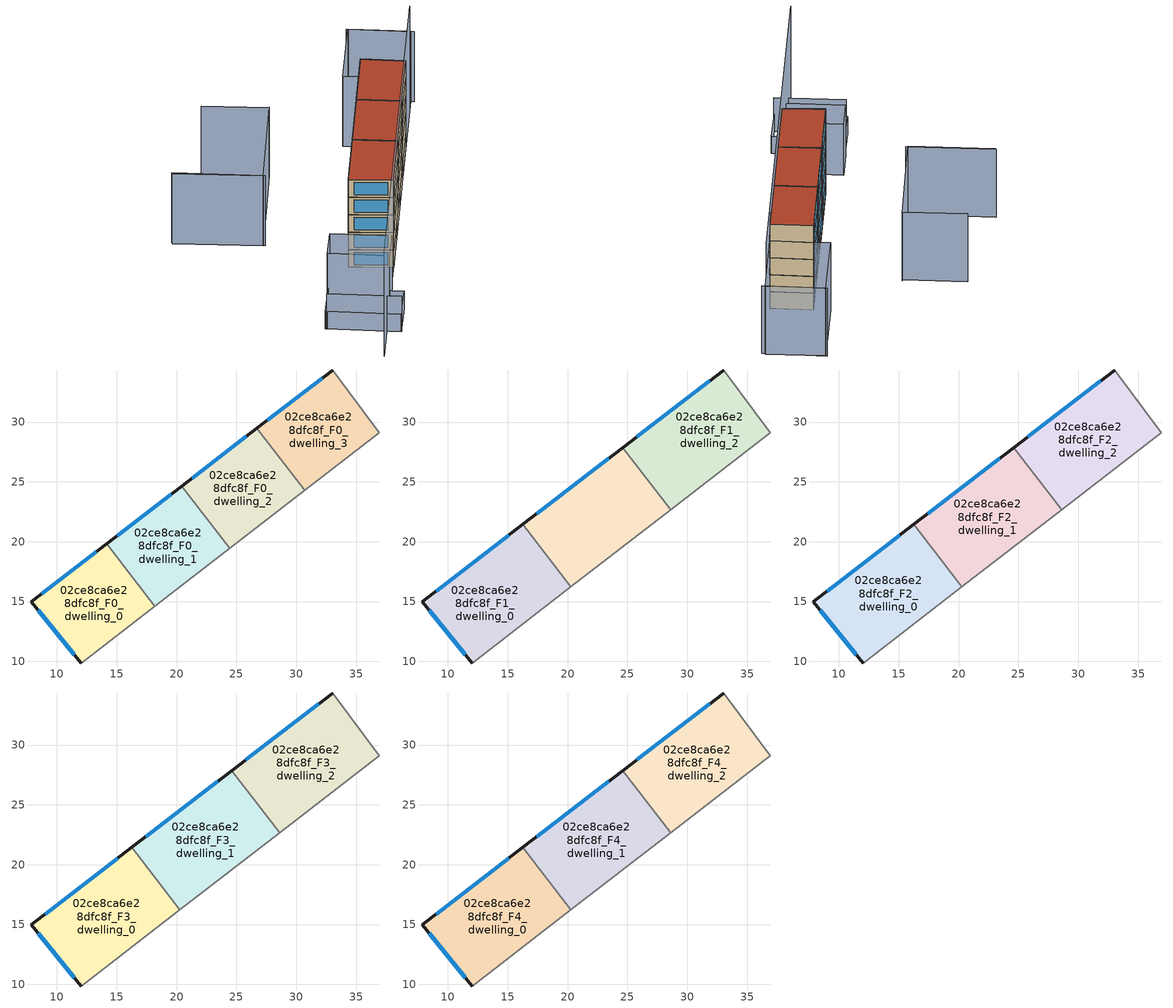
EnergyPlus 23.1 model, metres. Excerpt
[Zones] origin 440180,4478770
02ce8ca6e28dfc8f_F0_dwelling_0
 floor ground (EU_floor_Construction): 18.18,14.62 14.17,19.83 7.84,14.97 12.02,9.86 z0
 wall outside (EU_wall_Construction): 12.02,9.86 7.84,14.97 14.17,19.83 z0:3
 wall to 02ce8ca6e28dfc8f_F0_dwelling_1 (EU_wall_Construction): 14.17,19.83 18.18,14.62 z0:3
 wall adiabatic (EU_wall_Construction): 18.18,14.62 12.02,9.86 z0:3
 window (EU_Window_Construction): 11.44,10.57 8.42,14.26 / 8.72,15.64 13.29,19.16 z0.42:2.58
02ce8ca6e28dfc8f_F0_dwelling_1
 floor ground (EU_floor_Construction): 24.43,19.45 20.43,24.65 14.17,19.83 18.18,14.62 z0
 wall outside (EU_wall_Construction): 14.17,19.83 20.43,24.65 z0:3
 wall to 02ce8ca6e28dfc8f_F0_dwelling_2 (EU_wall_Construction): 20.43,24.65 24.43,19.45 z0:3
 wall adiabatic (EU_wall_Construction): 24.43,19.45 18.18,14.62 z0:3
 window (EU_Window_Construction): 15.04,20.5 19.56,23.98 z0.42:2.58
02ce8ca6e28dfc8f_F0_dwelling_2
 floor ground (EU_floor_Construction): 30.7,24.29 26.71,29.47 20.43,24.65 24.43,19.45 z0
 wall outside (EU_wall_Construction): 20.43,24.65 26.71,29.47 z0:3
 wall to 02ce8ca6e28dfc8f_F0_dwelling_3 (EU_wall_Construction): 26.71,29.47 30.7,24.29 z0:3
 wall adiabatic (EU_wall_Construction): 30.7,24.29 24.43,19.45 z0:3
 window (EU_Window_Construction): 21.3,25.32 25.84,28.81 z0.42:2.58
02ce8ca6e28dfc8f_F0_dwelling_3
 floor ground (EU_floor_Construction): 36.94,29.1 33.05,34.35 26.71,29.47 30.7,24.29 z0
 wall outside (EU_wall_Construction): 26.71,29.47 33.05,34.35 z0:3
 wall adiabatic (EU_wall_Construction): 33.05,34.35 36.94,29.1 30.7,24.29 z0:3
 window (EU_Window_Construction): 27.59,30.15 32.17,33.67 z0.42:2.58
02ce8ca6e28dfc8f_F1_dwelling_0
 floor to 02ce8ca6e28dfc8f_F0_dwelling_0 (EU_floor_Construction): 18.18,14.62 14.17,19.83 7.84,14.97 12.02,9.86 z3
 floor to 02ce8ca6e28dfc8f_F0_dwelling_1 (EU_floor_Construction): 20.26,16.23 16.26,21.44 14.17,19.83 18.18,14.62 z3
 wall outside (EU_wall_Construction): 12.02,9.86 7.84,14.97 16.26,21.44 z3:6
 wall to 02ce8ca6e28dfc8f_F1_dwelling_1 (EU_wall_Construction): 16.26,21.44 20.26,16.23 z3:6
 wall adiabatic (EU_wall_Construction): 20.26,16.23 12.02,9.86 z3:6
 window (EU_Window_Construction): 11.44,10.57 8.42,14.26 / 9.01,15.87 15.09,20.54 z3.42:5.58
02ce8ca6e28dfc8f_F1_dwelling_1
 floor to 02ce8ca6e28dfc8f_F0_dwelling_1 (EU_floor_Construction): 24.43,19.45 20.43,24.65 16.26,21.44 20.26,16.23 z3
 floor to 02ce8ca6e28dfc8f_F0_dwelling_2 (EU_floor_Construction): 28.61,22.67 24.62,27.86 20.43,24.65 24.43,19.45 z3
 wall outside (EU_wall_Construction): 16.26,21.44 24.62,27.87 z3:6
 wall to 02ce8ca6e28dfc8f_F1_dwelling_2 (EU_wall_Construction): 24.62,27.87 28.61,22.67 z3:6
 wall adiabatic (EU_wall_Construction): 28.61,22.67 20.26,16.23 z3:6
 window (EU_Window_Construction): 17.42,22.33 23.46,26.97 z3.42:5.58
02ce8ca6e28dfc8f_F1_dwelling_2
 floor to 02ce8ca6e28dfc8f_F0_dwelling_2 (EU_floor_Construction): 30.7,24.29 26.71,29.47 24.62,27.86 28.61,22.67 z3
 floor to 02ce8ca6e28dfc8f_F0_dwelling_3 (EU_floor_Construction): 36.94,29.1 33.05,34.35 26.71,29.47 30.7,24.29 z3
 wall outside (EU_wall_Construction): 24.62,27.87 33.05,34.35 z3:6
 wall adiabatic (EU_wall_Construction): 33.05,34.35 36.94,29.1 28.61,22.67 z3:6
 window (EU_Window_Construction): 25.79,28.76 31.88,33.45 z3.42:5.58
02ce8ca6e28dfc8f_F2_dwelling_0
 floor to 02ce8ca6e28dfc8f_F1_dwelling_0 (EU_floor_Construction): 20.26,16.23 16.26,21.44 7.84,14.97 12.02,9.86 z6
 wall outside (EU_wall_Construction): 12.02,9.86 7.84,14.97 16.26,21.44 z6:9
 wall to 02ce8ca6e28dfc8f_F2_dwelling_1 (EU_wall_Construction): 16.26,21.44 20.26,16.23 z6:9
 wall adiabatic (EU_wall_Construction): 20.26,16.23 12.02,9.86 z6:9
 window (EU_Window_Construction): 11.44,10.57 8.42,14.26 / 9.01,15.87 15.09,20.54 z6.42:8.58
02ce8ca6e28dfc8f_F2_dwelling_1
 floor to 02ce8ca6e28dfc8f_F1_dwelling_1 (EU_floor_Construction): 28.61,22.67 24.62,27.87 16.26,21.44 20.26,16.23 z6
 wall outside (EU_wall_Construction): 16.26,21.44 24.62,27.87 z6:9
 wall to 02ce8ca6e28dfc8f_F2_dwelling_2 (EU_wall_Construction): 24.62,27.87 28.61,22.67 z6:9
 wall adiabatic (EU_wall_Construction): 28.61,22.67 20.26,16.23 z6:9
 window (EU_Window_Construction): 17.42,22.33 23.46,26.97 z6.42:8.58
02ce8ca6e28dfc8f_F2_dwelling_2
 floor to 02ce8ca6e28dfc8f_F1_dwelling_2 (EU_floor_Construction): 36.94,29.1 33.05,34.35 24.62,27.87 28.61,22.67 z6
 wall outside (EU_wall_Construction): 24.62,27.87 33.05,34.35 z6:9
 wall adiabatic (EU_wall_Construction): 33.05,34.35 36.94,29.1 28.61,22.67 z6:9
 window (EU_Window_Construction): 25.79,28.76 31.88,33.45 z6.42:8.58
02ce8ca6e28dfc8f_F3_dwelling_0
 floor to 02ce8ca6e28dfc8f_F2_dwelling_0 (EU_floor_Construction): 20.26,16.23 16.26,21.44 7.84,14.97 12.02,9.86 z9
 wall outside (EU_wall_Construction): 12.02,9.86 7.84,14.97 16.26,21.44 z9:12
 wall to 02ce8ca6e28dfc8f_F3_dwelling_1 (EU_wall_Construction): 16.26,21.44 20.26,16.23 z9:12
 wall adiabatic (EU_wall_Construction): 20.26,16.23 12.02,9.86 z9:12
 window (EU_Window_Construction): 11.44,10.57 8.42,14.26 / 9.01,15.87 15.09,20.54 z9.42:11.58
02ce8ca6e28dfc8f_F3_dwelling_1
 floor to 02ce8ca6e28dfc8f_F2_dwelling_1 (EU_floor_Construction): 28.61,22.67 24.62,27.87 16.26,21.44 20.26,16.23 z9
 wall outside (EU_wall_Construction): 16.26,21.44 24.62,27.87 z9:12
 wall to 02ce8ca6e28dfc8f_F3_dwelling_2 (EU_wall_Construction): 24.62,27.87 28.61,22.67 z9:12
 wall adiabatic (EU_wall_Construction): 28.61,22.67 20.26,16.23 z9:12
 window (EU_Window_Construction): 17.42,22.33 23.46,26.97 z9.42:11.58
02ce8ca6e28dfc8f_F3_dwelling_2
 floor to 02ce8ca6e28dfc8f_F2_dwelling_2 (EU_floor_Construction): 36.94,29.1 33.05,34.35 24.62,27.87 28.61,22.67 z9
 wall outside (EU_wall_Construction): 24.62,27.87 33.05,34.35 z9:12
 wall adiabatic (EU_wall_Construction): 33.05,34.35 36.94,29.1 28.61,22.67 z9:12
 window (EU_Window_Construction): 25.79,28.76 31.88,33.45 z9.42:11.58
02ce8ca6e28dfc8f_F4_dwelling_0
 floor to 02ce8ca6e28dfc8f_F3_dwelling_0 (EU_floor_Construction): 20.26,16.23 16.26,21.44 7.84,14.97 12.02,9.86 z12
 wall outside (EU_wall_Construction): 12.02,9.86 7.84,14.97 16.26,21.44 z12:15
 wall to 02ce8ca6e28dfc8f_F4_dwelling_1 (EU_wall_Construction): 16.26,21.44 20.26,16.23 z12:15
 wall adiabatic (EU_wall_Construction): 20.26,16.23 12.02,9.86 z12:15
 window (EU_Window_Construction): 11.44,10.57 8.42,14.26 / 9.01,15.87 15.09,20.54 z12.42:14.58
 roof outside (EU_roof_Construction): 16.26,21.44 20.26,16.23 12.02,9.86 7.84,14.97 z15
02ce8ca6e28dfc8f_F4_dwelling_1
 floor to 02ce8ca6e28dfc8f_F3_dwelling_1 (EU_floor_Construction): 28.61,22.67 24.62,27.87 16.26,21.44 20.26,16.23 z12
 wall outside (EU_wall_Construction): 16.26,21.44 24.62,27.87 z12:15
 wall to 02ce8ca6e28dfc8f_F4_dwelling_2 (EU_wall_Construction): 24.62,27.87 28.61,22.67 z12:15
 wall adiabatic (EU_wall_Construction): 28.61,22.67 20.26,16.23 z12:15
 window (EU_Window_Construction): 17.42,22.33 23.46,26.97 z12.42:14.58
 roof outside (EU_roof_Construction): 24.62,27.87 28.61,22.67 20.26,16.23 16.26,21.44 z15
02ce8ca6e28dfc8f_F4_dwelling_2
 floor to 02ce8ca6e28dfc8f_F3_dwelling_2 (EU_floor_Construction): 36.94,29.1 33.05,34.35 24.62,27.87 28.61,22.67 z12
 wall outside (EU_wall_Construction): 24.62,27.87 33.05,34.35 z12:15
 wall adiabatic (EU_wall_Construction): 33.05,34.35 36.94,29.1 28.61,22.67 z12:15
 window (EU_Window_Construction): 25.79,28.76 31.88,33.45 z12.42:14.58
 roof outside (EU_roof_Construction): 33.05,34.35 36.94,29.1 28.61,22.67 24.62,27.87 z15
shading: -6.43,-4.2 44.69,35.05 z0:18; 3.62,3.38 -1.8,10.6 / -1.8,10.6 2.36,13.72 / 2.36,13.72 7.78,6.5 / 7.78,6.5 3.62,3.38 z0:9; -3.81,38.33 4.38,27.66 / 18.35,39.03 4.1,27.86 / 4.1,27.86 -3.95,38.14 / 46.95,36.16 41.11,43.98 / 18.19,38.89 12.17,46.58 / 46.75,36.63 36.94,29.1 / 36.94,29.1 31.43,36.28 / 31.43,36.28 41.24,43.81 / 41.24,43.81 46.75,36.63 z0:12; -6.45,6.7 0.1,-1.86 z0:6; 0.03,-1.9 -6.55,6.84 / -6.55,6.84 -1.71,10.48 / -1.71,10.48 4.87,1.75 / 4.87,1.75 0.03,-1.9 z0:3
[Building]
EU S2 Campaign: North Axis=0; Terrain=City; Solar Distribution=FullExterior
[Site:Location]
Madrid: Latitude=40.5; Longitude=-3.5; Time Zone=1; Elevation=609
[SizingPeriod:WeatherFileDays]
AnnualSizingPeriod: Begin Month=1; Begin Day of Month=1; End Month=12; End Day of Month=31; Day of Week for Start Day=Monday; Use Weather File Daylight Saving Period=No; Use Weather File Rain and Snow Indicators=No
[MATERIAL]
EU_InternalMass_Material: Roughness=MediumRough; Thickness=0.1; Conductivity=1; Density=1800; Specific Heat=900; Thermal Absorptance=0.9; Solar Absorptance=0.7; Visible Absorptance=0.7
[MATERIAL:NOMASS] Roughness=MediumRough; Thermal Absorptance=0.9; Solar Absorptance=0.7; Visible Absorptance=0.7
Name | Thermal Resistance
EU_wall_NoMass | 1.60022
EU_roof_NoMass | 1.57597
EU_floor_NoMass | 0.470652
[WINDOWMATERIAL:SIMPLEGLAZINGSYSTEM]
EU_Window_SimpleGlazing: UFactor=3.28802; Solar Heat Gain Coefficient=0.85; Visible Transmittance=0.85
[CONSTRUCTION]
EU_wall_Construction: EU_wall_NoMass
EU_roof_Construction: EU_roof_NoMass
EU_floor_Construction: EU_floor_NoMass
EU_InternalMass_Construction: EU_InternalMass_Material
EU_Window_Construction: EU_Window_SimpleGlazing
[ZONE] Type=1; Multiplier=1; Ceiling Height=autocalculate; Floor Area=autocalculate; Part of Total Floor Area=Yes
Name | Volume
02ce8ca6e28dfc8f_F0_dwelling_0 | 155.72
02ce8ca6e28dfc8f_F1_dwelling_0; 02ce8ca6e28dfc8f_F2_dwelling_0; 02ce8ca6e28dfc8f_F3_dwelling_0; 02ce8ca6e28dfc8f_F4_dwelling_0 | 207.646
02ce8ca6e28dfc8f_F0_dwelling_1 | 155.711
02ce8ca6e28dfc8f_F1_dwelling_1; 02ce8ca6e28dfc8f_F2_dwelling_1; 02ce8ca6e28dfc8f_F3_dwelling_1; 02ce8ca6e28dfc8f_F4_dwelling_1 | 207.649
02ce8ca6e28dfc8f_F0_dwelling_2 | 155.722
02ce8ca6e28dfc8f_F1_dwelling_2; 02ce8ca6e28dfc8f_F2_dwelling_2; 02ce8ca6e28dfc8f_F3_dwelling_2; 02ce8ca6e28dfc8f_F4_dwelling_2 | 207.644
02ce8ca6e28dfc8f_F0_dwelling_3 | 155.721
[INTERNALMASS] Construction=EU_InternalMass_Construction
Name | Zone or ZoneList | Surface Area
02ce8ca6e28dfc8f_F0_dwelling_0_EU_InternalMass | 02ce8ca6e28dfc8f_F0_dwelling_0 | 51.9067
02ce8ca6e28dfc8f_F0_dwelling_1_EU_InternalMass | 02ce8ca6e28dfc8f_F0_dwelling_1 | 51.9038
02ce8ca6e28dfc8f_F0_dwelling_2_EU_InternalMass | 02ce8ca6e28dfc8f_F0_dwelling_2 | 51.9072
02ce8ca6e28dfc8f_F0_dwelling_3_EU_InternalMass | 02ce8ca6e28dfc8f_F0_dwelling_3 | 51.9069
02ce8ca6e28dfc8f_F1_dwelling_0_EU_InternalMass | 02ce8ca6e28dfc8f_F1_dwelling_0 | 69.2155
02ce8ca6e28dfc8f_F1_dwelling_1_EU_InternalMass | 02ce8ca6e28dfc8f_F1_dwelling_1 | 69.2163
02ce8ca6e28dfc8f_F1_dwelling_2_EU_InternalMass | 02ce8ca6e28dfc8f_F1_dwelling_2 | 69.2148
02ce8ca6e28dfc8f_F2_dwelling_0_EU_InternalMass | 02ce8ca6e28dfc8f_F2_dwelling_0 | 69.2155
02ce8ca6e28dfc8f_F2_dwelling_1_EU_InternalMass | 02ce8ca6e28dfc8f_F2_dwelling_1 | 69.2163
02ce8ca6e28dfc8f_F2_dwelling_2_EU_InternalMass | 02ce8ca6e28dfc8f_F2_dwelling_2 | 69.2148
02ce8ca6e28dfc8f_F3_dwelling_0_EU_InternalMass | 02ce8ca6e28dfc8f_F3_dwelling_0 | 69.2155
02ce8ca6e28dfc8f_F3_dwelling_1_EU_InternalMass | 02ce8ca6e28dfc8f_F3_dwelling_1 | 69.2163
02ce8ca6e28dfc8f_F3_dwelling_2_EU_InternalMass | 02ce8ca6e28dfc8f_F3_dwelling_2 | 69.2148
02ce8ca6e28dfc8f_F4_dwelling_0_EU_InternalMass | 02ce8ca6e28dfc8f_F4_dwelling_0 | 69.2155
02ce8ca6e28dfc8f_F4_dwelling_1_EU_InternalMass | 02ce8ca6e28dfc8f_F4_dwelling_1 | 69.2163
02ce8ca6e28dfc8f_F4_dwelling_2_EU_InternalMass | 02ce8ca6e28dfc8f_F4_dwelling_2 | 69.2148
[OTHEREQUIPMENT] Fuel Type=Electricity; Design Level Calculation Method=Watts/Area; Power per Zone Floor Area=1; Fraction Latent=0; Fraction Radiant=0; Fraction Lost=0; Carbon Dioxide Generation Rate=0; EndUse Subcategory=EU_Step8_InternalGains
Name | Zone or ZoneList or Space or SpaceList | Schedule
EU_Step8_InternalGain_02ce8ca6e28dfc8f_F0_dwelling_0_f000 | 02ce8ca6e28dfc8f_F0_dwelling_0 | EU_Step8_GainSchedule_02ce8ca6e28dfc8f_F0_dwelling_0_f000
EU_Step8_InternalGain_02ce8ca6e28dfc8f_F0_dwelling_1_f000 | 02ce8ca6e28dfc8f_F0_dwelling_1 | EU_Step8_GainSchedule_02ce8ca6e28dfc8f_F0_dwelling_1_f000
EU_Step8_InternalGain_02ce8ca6e28dfc8f_F0_dwelling_2_f000 | 02ce8ca6e28dfc8f_F0_dwelling_2 | EU_Step8_GainSchedule_02ce8ca6e28dfc8f_F0_dwelling_2_f000
EU_Step8_InternalGain_02ce8ca6e28dfc8f_F0_dwelling_3_f000 | 02ce8ca6e28dfc8f_F0_dwelling_3 | EU_Step8_GainSchedule_02ce8ca6e28dfc8f_F0_dwelling_3_f000
EU_Step8_InternalGain_02ce8ca6e28dfc8f_F1_dwelling_0_f000 | 02ce8ca6e28dfc8f_F1_dwelling_0 | EU_Step8_GainSchedule_02ce8ca6e28dfc8f_F1_dwelling_0_f000
EU_Step8_InternalGain_02ce8ca6e28dfc8f_F1_dwelling_1_f000 | 02ce8ca6e28dfc8f_F1_dwelling_1 | EU_Step8_GainSchedule_02ce8ca6e28dfc8f_F1_dwelling_1_f000
EU_Step8_InternalGain_02ce8ca6e28dfc8f_F1_dwelling_2_f000 | 02ce8ca6e28dfc8f_F1_dwelling_2 | EU_Step8_GainSchedule_02ce8ca6e28dfc8f_F1_dwelling_2_f000
EU_Step8_InternalGain_02ce8ca6e28dfc8f_F2_dwelling_0_f000 | 02ce8ca6e28dfc8f_F2_dwelling_0 | EU_Step8_GainSchedule_02ce8ca6e28dfc8f_F2_dwelling_0_f000
EU_Step8_InternalGain_02ce8ca6e28dfc8f_F2_dwelling_1_f000 | 02ce8ca6e28dfc8f_F2_dwelling_1 | EU_Step8_GainSchedule_02ce8ca6e28dfc8f_F2_dwelling_1_f000
EU_Step8_InternalGain_02ce8ca6e28dfc8f_F2_dwelling_2_f000 | 02ce8ca6e28dfc8f_F2_dwelling_2 | EU_Step8_GainSchedule_02ce8ca6e28dfc8f_F2_dwelling_2_f000
EU_Step8_InternalGain_02ce8ca6e28dfc8f_F3_dwelling_0_f000 | 02ce8ca6e28dfc8f_F3_dwelling_0 | EU_Step8_GainSchedule_02ce8ca6e28dfc8f_F3_dwelling_0_f000
EU_Step8_InternalGain_02ce8ca6e28dfc8f_F3_dwelling_1_f000 | 02ce8ca6e28dfc8f_F3_dwelling_1 | EU_Step8_GainSchedule_02ce8ca6e28dfc8f_F3_dwelling_1_f000
EU_Step8_InternalGain_02ce8ca6e28dfc8f_F3_dwelling_2_f000 | 02ce8ca6e28dfc8f_F3_dwelling_2 | EU_Step8_GainSchedule_02ce8ca6e28dfc8f_F3_dwelling_2_f000
EU_Step8_InternalGain_02ce8ca6e28dfc8f_F4_dwelling_0_f000 | 02ce8ca6e28dfc8f_F4_dwelling_0 | EU_Step8_GainSchedule_02ce8ca6e28dfc8f_F4_dwelling_0_f000
EU_Step8_InternalGain_02ce8ca6e28dfc8f_F4_dwelling_1_f000 | 02ce8ca6e28dfc8f_F4_dwelling_1 | EU_Step8_GainSchedule_02ce8ca6e28dfc8f_F4_dwelling_1_f000
EU_Step8_InternalGain_02ce8ca6e28dfc8f_F4_dwelling_2_f000 | 02ce8ca6e28dfc8f_F4_dwelling_2 | EU_Step8_GainSchedule_02ce8ca6e28dfc8f_F4_dwelling_2_f000
[ZONEVENTILATION:DESIGNFLOWRATE] Schedule=EU_AlwaysOn; Design Flow Rate Calculation Method=AirChanges/Hour; Air Changes per Hour=0.480704; Ventilation Type=Natural; Fan Pressure Rise=0; Fan Total Efficiency=1; Constant Term Coefficient=1; Temperature Term Coefficient=0; Velocity Term Coefficient=0; Velocity Squared Term Coefficient=0; Minimum Indoor Temperature=-100; Maximum Indoor Temperature=100; Delta Temperature=-100; Minimum Outdoor Temperature=-100; Maximum Outdoor Temperature=100; Maximum Wind Speed=40
Name | Zone or ZoneList or Space or SpaceList
EU_ConstantAir_02ce8ca6e28dfc8f_F0_dwelling_0 | 02ce8ca6e28dfc8f_F0_dwelling_0
EU_ConstantAir_02ce8ca6e28dfc8f_F0_dwelling_1 | 02ce8ca6e28dfc8f_F0_dwelling_1
EU_ConstantAir_02ce8ca6e28dfc8f_F0_dwelling_2 | 02ce8ca6e28dfc8f_F0_dwelling_2
EU_ConstantAir_02ce8ca6e28dfc8f_F0_dwelling_3 | 02ce8ca6e28dfc8f_F0_dwelling_3
EU_ConstantAir_02ce8ca6e28dfc8f_F1_dwelling_0 | 02ce8ca6e28dfc8f_F1_dwelling_0
EU_ConstantAir_02ce8ca6e28dfc8f_F1_dwelling_1 | 02ce8ca6e28dfc8f_F1_dwelling_1
EU_ConstantAir_02ce8ca6e28dfc8f_F1_dwelling_2 | 02ce8ca6e28dfc8f_F1_dwelling_2
EU_ConstantAir_02ce8ca6e28dfc8f_F2_dwelling_0 | 02ce8ca6e28dfc8f_F2_dwelling_0
EU_ConstantAir_02ce8ca6e28dfc8f_F2_dwelling_1 | 02ce8ca6e28dfc8f_F2_dwelling_1
EU_ConstantAir_02ce8ca6e28dfc8f_F2_dwelling_2 | 02ce8ca6e28dfc8f_F2_dwelling_2
EU_ConstantAir_02ce8ca6e28dfc8f_F3_dwelling_0 | 02ce8ca6e28dfc8f_F3_dwelling_0
EU_ConstantAir_02ce8ca6e28dfc8f_F3_dwelling_1 | 02ce8ca6e28dfc8f_F3_dwelling_1
EU_ConstantAir_02ce8ca6e28dfc8f_F3_dwelling_2 | 02ce8ca6e28dfc8f_F3_dwelling_2
EU_ConstantAir_02ce8ca6e28dfc8f_F4_dwelling_0 | 02ce8ca6e28dfc8f_F4_dwelling_0
EU_ConstantAir_02ce8ca6e28dfc8f_F4_dwelling_1 | 02ce8ca6e28dfc8f_F4_dwelling_1
EU_ConstantAir_02ce8ca6e28dfc8f_F4_dwelling_2 | 02ce8ca6e28dfc8f_F4_dwelling_2
[HVACTEMPLATE:THERMOSTAT] Constant Heating Setpoint=20; Constant Cooling Setpoint=50
EU_HeatOnly_02ce8ca6e28dfc8f_F0_dwelling_0; EU_HeatOnly_02ce8ca6e28dfc8f_F0_dwelling_1; EU_HeatOnly_02ce8ca6e28dfc8f_F0_dwelling_2; EU_HeatOnly_02ce8ca6e28dfc8f_F0_dwelling_3; EU_HeatOnly_02ce8ca6e28dfc8f_F1_dwelling_0; EU_HeatOnly_02ce8ca6e28dfc8f_F1_dwelling_1; EU_HeatOnly_02ce8ca6e28dfc8f_F1_dwelling_2; EU_HeatOnly_02ce8ca6e28dfc8f_F2_dwelling_0; EU_HeatOnly_02ce8ca6e28dfc8f_F2_dwelling_1; EU_HeatOnly_02ce8ca6e28dfc8f_F2_dwelling_2; EU_HeatOnly_02ce8ca6e28dfc8f_F3_dwelling_0; EU_HeatOnly_02ce8ca6e28dfc8f_F3_dwelling_1; EU_HeatOnly_02ce8ca6e28dfc8f_F3_dwelling_2; EU_HeatOnly_02ce8ca6e28dfc8f_F4_dwelling_0; EU_HeatOnly_02ce8ca6e28dfc8f_F4_dwelling_1; EU_HeatOnly_02ce8ca6e28dfc8f_F4_dwelling_2
[HVACTEMPLATE:ZONE:IDEALLOADSAIRSYSTEM] System Availability Schedule=EU_AlwaysOn; Maximum Heating Supply Air Temperature=50; Minimum Cooling Supply Air Temperature=13; Maximum Heating Supply Air Humidity Ratio=0.0156; Minimum Cooling Supply Air Humidity Ratio=0.0077; Heating Limit=NoLimit; Cooling Limit=NoLimit; Heating Availability Schedule=EU_AlwaysOn; Cooling Availability Schedule=EU_CoolingOff; Dehumidification Control Type=ConstantSensibleHeatRatio; Cooling Sensible Heat Ratio=0.7; Dehumidification Setpoint=60; Humidification Control Type=None; Humidification Setpoint=30; Outdoor Air Method=None; Outdoor Air Flow Rate per Person=0.00944; Outdoor Air Flow Rate per Zone Floor Area=0; Outdoor Air Flow Rate per Zone=0; Demand Controlled Ventilation Type=None; Outdoor Air Economizer Type=NoEconomizer; Heat Recovery Type=None; Sensible Heat Recovery Effectiveness=0.7; Latent Heat Recovery Effectiveness=0.65
Name | Template Thermostat
02ce8ca6e28dfc8f_F0_dwelling_0 | EU_HeatOnly_02ce8ca6e28dfc8f_F0_dwelling_0
02ce8ca6e28dfc8f_F0_dwelling_1 | EU_HeatOnly_02ce8ca6e28dfc8f_F0_dwelling_1
02ce8ca6e28dfc8f_F0_dwelling_2 | EU_HeatOnly_02ce8ca6e28dfc8f_F0_dwelling_2
02ce8ca6e28dfc8f_F0_dwelling_3 | EU_HeatOnly_02ce8ca6e28dfc8f_F0_dwelling_3
02ce8ca6e28dfc8f_F1_dwelling_0 | EU_HeatOnly_02ce8ca6e28dfc8f_F1_dwelling_0
02ce8ca6e28dfc8f_F1_dwelling_1 | EU_HeatOnly_02ce8ca6e28dfc8f_F1_dwelling_1
02ce8ca6e28dfc8f_F1_dwelling_2 | EU_HeatOnly_02ce8ca6e28dfc8f_F1_dwelling_2
02ce8ca6e28dfc8f_F2_dwelling_0 | EU_HeatOnly_02ce8ca6e28dfc8f_F2_dwelling_0
02ce8ca6e28dfc8f_F2_dwelling_1 | EU_HeatOnly_02ce8ca6e28dfc8f_F2_dwelling_1
02ce8ca6e28dfc8f_F2_dwelling_2 | EU_HeatOnly_02ce8ca6e28dfc8f_F2_dwelling_2
02ce8ca6e28dfc8f_F3_dwelling_0 | EU_HeatOnly_02ce8ca6e28dfc8f_F3_dwelling_0
02ce8ca6e28dfc8f_F3_dwelling_1 | EU_HeatOnly_02ce8ca6e28dfc8f_F3_dwelling_1
02ce8ca6e28dfc8f_F3_dwelling_2 | EU_HeatOnly_02ce8ca6e28dfc8f_F3_dwelling_2
02ce8ca6e28dfc8f_F4_dwelling_0 | EU_HeatOnly_02ce8ca6e28dfc8f_F4_dwelling_0
02ce8ca6e28dfc8f_F4_dwelling_1 | EU_HeatOnly_02ce8ca6e28dfc8f_F4_dwelling_1
02ce8ca6e28dfc8f_F4_dwelling_2 | EU_HeatOnly_02ce8ca6e28dfc8f_F4_dwelling_2
[SIZING:ZONE] Zone Cooling Design Supply Air Temperature Input Method=SupplyAirTemperature; Zone Cooling Design Supply Air Temperature=13; Zone Heating Design Supply Air Temperature Input Method=SupplyAirTemperature; Zone Heating Design Supply Air Temperature=50; Zone Cooling Design Supply Air Humidity Ratio=0.008; Zone Heating Design Supply Air Humidity Ratio=0.008; Cooling Design Air Flow Method=DesignDay; Cooling Design Air Flow Rate=0; Cooling Minimum Air Flow per Zone Floor Area=0.000762; Cooling Minimum Air Flow=0; Cooling Minimum Air Flow Fraction=0.2; Heating Design Air Flow Method=DesignDay; Heating Design Air Flow Rate=0; Heating Maximum Air Flow per Zone Floor Area=0.002032; Heating Maximum Air Flow=0.141576; Heating Maximum Air Flow Fraction=0.3; Account for Dedicated Outdoor Air System=No; Dedicated Outdoor Air System Control Strategy=NeutralSupplyAir; Dedicated Outdoor Air Low Setpoint Temperature for Design=autosize; Dedicated Outdoor Air High Setpoint Temperature for Design=autosize; Zone Load Sizing Method=Sensible Load Only No Latent Load; Zone Latent Cooling Design Supply Air Humidity Ratio Input Method=HumidityRatioDifference; Zone Cooling Design Supply Air Humidity Ratio Difference=0.005; Zone Latent Heating Design Supply Air Humidity Ratio Input Method=HumidityRatioDifference; Zone Humidification Design Supply Air Humidity Ratio Difference=0.005
02ce8ca6e28dfc8f_F0_dwelling_0; 02ce8ca6e28dfc8f_F0_dwelling_1; 02ce8ca6e28dfc8f_F0_dwelling_2; 02ce8ca6e28dfc8f_F0_dwelling_3; 02ce8ca6e28dfc8f_F1_dwelling_0; 02ce8ca6e28dfc8f_F1_dwelling_1; 02ce8ca6e28dfc8f_F1_dwelling_2; 02ce8ca6e28dfc8f_F2_dwelling_0; 02ce8ca6e28dfc8f_F2_dwelling_1; 02ce8ca6e28dfc8f_F2_dwelling_2; 02ce8ca6e28dfc8f_F3_dwelling_0; 02ce8ca6e28dfc8f_F3_dwelling_1; 02ce8ca6e28dfc8f_F3_dwelling_2; 02ce8ca6e28dfc8f_F4_dwelling_0; 02ce8ca6e28dfc8f_F4_dwelling_1; 02ce8ca6e28dfc8f_F4_dwelling_2
[SCHEDULE:CONSTANT]
Name | Hourly Value
EU_AlwaysOn | 1
EU_CoolingOff | 0
[SCHEDULE:FILE] Column Number=1; Rows to Skip at Top=0; Number of Hours of Data=8760; Column Separator=Comma; Interpolate to Timestep=No; Minutes per Item=60; Adjust Schedule for Daylight Savings=Yes
Name | File
EU_Step8_GainSchedule_02ce8ca6e28dfc8f_F0_dwelling_0_f000 | ../../schedules/02ce8ca6e28dfc8f/02ce8ca6e28dfc8f_F0_dwelling_0_f000_gain.csv
EU_Step8_GainSchedule_02ce8ca6e28dfc8f_F0_dwelling_1_f000 | ../../schedules/02ce8ca6e28dfc8f/02ce8ca6e28dfc8f_F0_dwelling_1_f000_gain.csv
EU_Step8_GainSchedule_02ce8ca6e28dfc8f_F0_dwelling_2_f000 | ../../schedules/02ce8ca6e28dfc8f/02ce8ca6e28dfc8f_F0_dwelling_2_f000_gain.csv
EU_Step8_GainSchedule_02ce8ca6e28dfc8f_F0_dwelling_3_f000 | ../../schedules/02ce8ca6e28dfc8f/02ce8ca6e28dfc8f_F0_dwelling_3_f000_gain.csv
EU_Step8_GainSchedule_02ce8ca6e28dfc8f_F1_dwelling_0_f000 | ../../schedules/02ce8ca6e28dfc8f/02ce8ca6e28dfc8f_F1_dwelling_0_f000_gain.csv
EU_Step8_GainSchedule_02ce8ca6e28dfc8f_F1_dwelling_1_f000 | ../../schedules/02ce8ca6e28dfc8f/02ce8ca6e28dfc8f_F1_dwelling_1_f000_gain.csv
EU_Step8_GainSchedule_02ce8ca6e28dfc8f_F1_dwelling_2_f000 | ../../schedules/02ce8ca6e28dfc8f/02ce8ca6e28dfc8f_F1_dwelling_2_f000_gain.csv
EU_Step8_GainSchedule_02ce8ca6e28dfc8f_F2_dwelling_0_f000 | ../../schedules/02ce8ca6e28dfc8f/02ce8ca6e28dfc8f_F2_dwelling_0_f000_gain.csv
EU_Step8_GainSchedule_02ce8ca6e28dfc8f_F2_dwelling_1_f000 | ../../schedules/02ce8ca6e28dfc8f/02ce8ca6e28dfc8f_F2_dwelling_1_f000_gain.csv
EU_Step8_GainSchedule_02ce8ca6e28dfc8f_F2_dwelling_2_f000 | ../../schedules/02ce8ca6e28dfc8f/02ce8ca6e28dfc8f_F2_dwelling_2_f000_gain.csv
EU_Step8_GainSchedule_02ce8ca6e28dfc8f_F3_dwelling_0_f000 | ../../schedules/02ce8ca6e28dfc8f/02ce8ca6e28dfc8f_F3_dwelling_0_f000_gain.csv
EU_Step8_GainSchedule_02ce8ca6e28dfc8f_F3_dwelling_1_f000 | ../../schedules/02ce8ca6e28dfc8f/02ce8ca6e28dfc8f_F3_dwelling_1_f000_gain.csv
EU_Step8_GainSchedule_02ce8ca6e28dfc8f_F3_dwelling_2_f000 | ../../schedules/02ce8ca6e28dfc8f/02ce8ca6e28dfc8f_F3_dwelling_2_f000_gain.csv
EU_Step8_GainSchedule_02ce8ca6e28dfc8f_F4_dwelling_0_f000 | ../../schedules/02ce8ca6e28dfc8f/02ce8ca6e28dfc8f_F4_dwelling_0_f000_gain.csv
EU_Step8_GainSchedule_02ce8ca6e28dfc8f_F4_dwelling_1_f000 | ../../schedules/02ce8ca6e28dfc8f/02ce8ca6e28dfc8f_F4_dwelling_1_f000_gain.csv
EU_Step8_GainSchedule_02ce8ca6e28dfc8f_F4_dwelling_2_f000 | ../../schedules/02ce8ca6e28dfc8f/02ce8ca6e28dfc8f_F4_dwelling_2_f000_gain.csv
